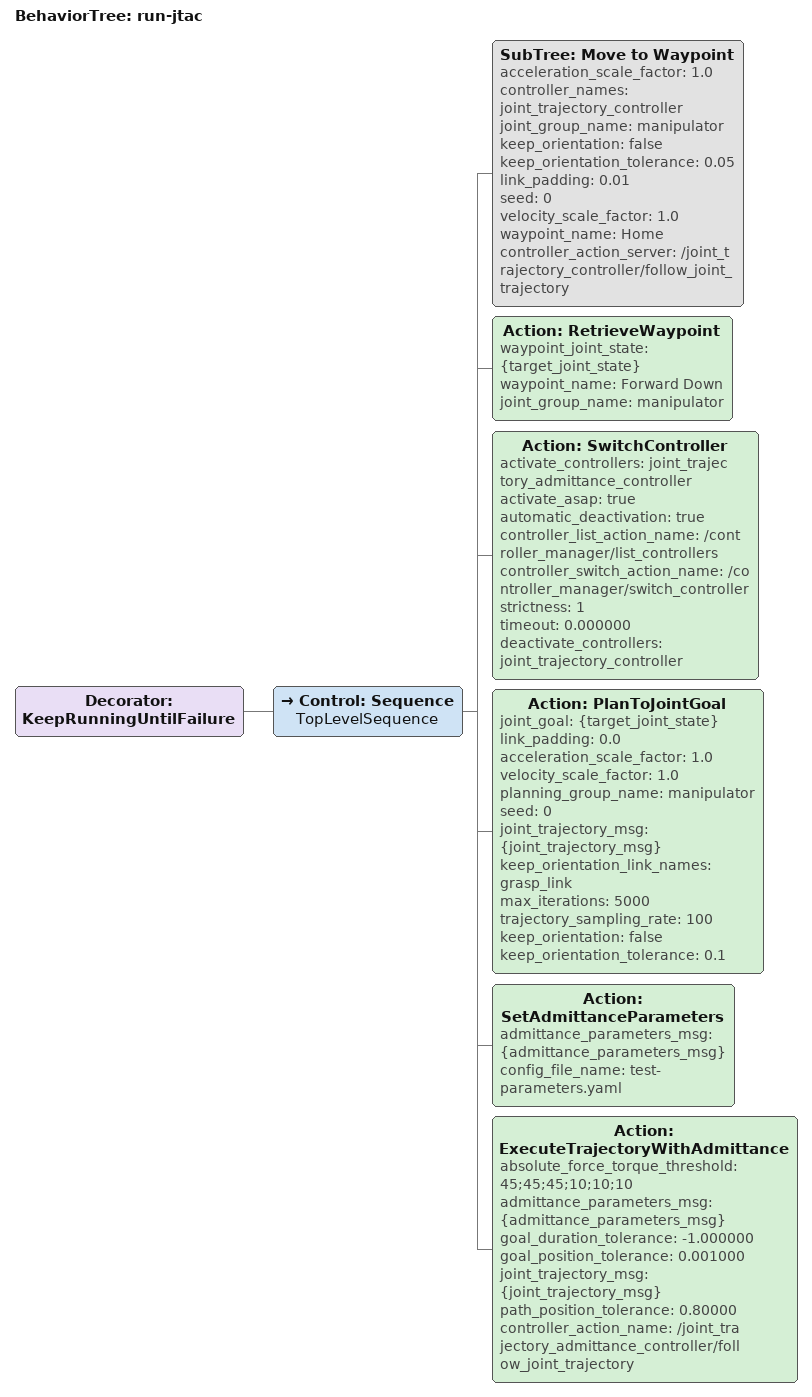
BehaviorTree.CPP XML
<?xml version="1.0" encoding="UTF-8" ?>
<root BTCPP_format="4" main_tree_to_execute="run-jtac">
  <BehaviorTree ID="run-jtac" _description="">
    <Decorator ID="KeepRunningUntilFailure">
      <Control ID="Sequence" name="TopLevelSequence">
        <SubTree
          ID="Move to Waypoint"
          acceleration_scale_factor="1.0"
          controller_names="joint_trajectory_controller"
          joint_group_name="manipulator"
          keep_orientation="false"
          keep_orientation_tolerance="0.05"
          link_padding="0.01"
          seed="0"
          velocity_scale_factor="1.0"
          waypoint_name="Home"
          controller_action_server="/joint_trajectory_controller/follow_joint_trajectory"
        />
        <Action
          ID="RetrieveWaypoint"
          waypoint_joint_state="{target_joint_state}"
          waypoint_name="Forward Down"
          joint_group_name="manipulator"
        />
        <Action
          ID="SwitchController"
          activate_controllers="joint_trajectory_admittance_controller"
          activate_asap="true"
          automatic_deactivation="true"
          controller_list_action_name="/controller_manager/list_controllers"
          controller_switch_action_name="/controller_manager/switch_controller"
          strictness="1"
          timeout="0.000000"
          deactivate_controllers="joint_trajectory_controller"
        />
        <Action
          ID="PlanToJointGoal"
          joint_goal="{target_joint_state}"
          link_padding="0.0"
          acceleration_scale_factor="1.0"
          velocity_scale_factor="1.0"
          planning_group_name="manipulator"
          seed="0"
          joint_trajectory_msg="{joint_trajectory_msg}"
          keep_orientation_link_names="grasp_link"
          max_iterations="5000"
          trajectory_sampling_rate="100"
          keep_orientation="false"
          keep_orientation_tolerance="0.1"
        />
        <Action
          ID="SetAdmittanceParameters"
          admittance_parameters_msg="{admittance_parameters_msg}"
          config_file_name="test-parameters.yaml"
        />
        <Action
          ID="ExecuteTrajectoryWithAdmittance"
          absolute_force_torque_threshold="45;45;45;10;10;10"
          admittance_parameters_msg="{admittance_parameters_msg}"
          goal_duration_tolerance="-1.000000"
          goal_position_tolerance="0.001000"
          joint_trajectory_msg="{joint_trajectory_msg}"
          path_position_tolerance="0.80000"
          controller_action_name="/joint_trajectory_admittance_controller/follow_joint_trajectory"
        />
      </Control>
    </Decorator>
  </BehaviorTree>
</root>
